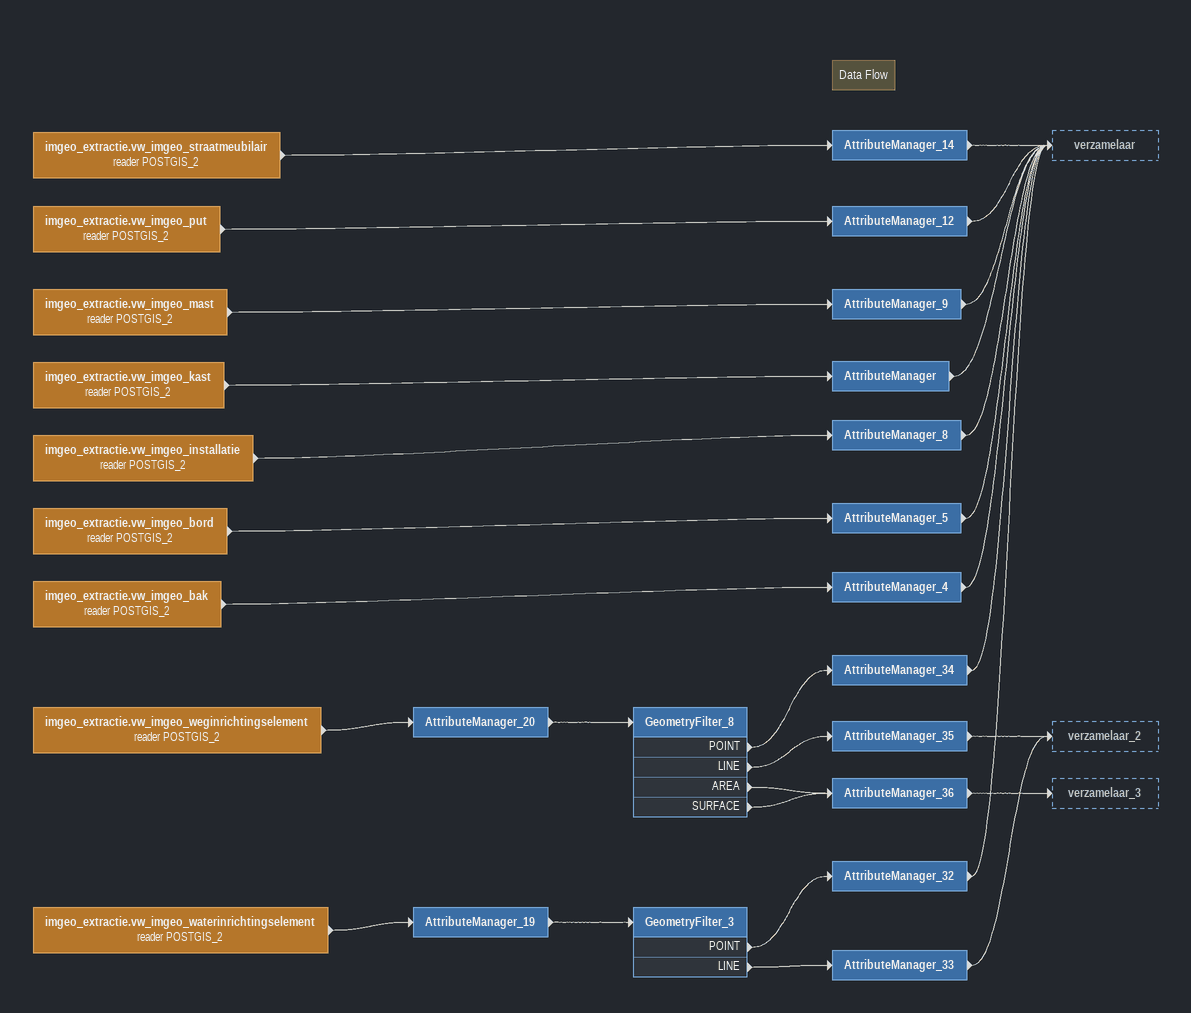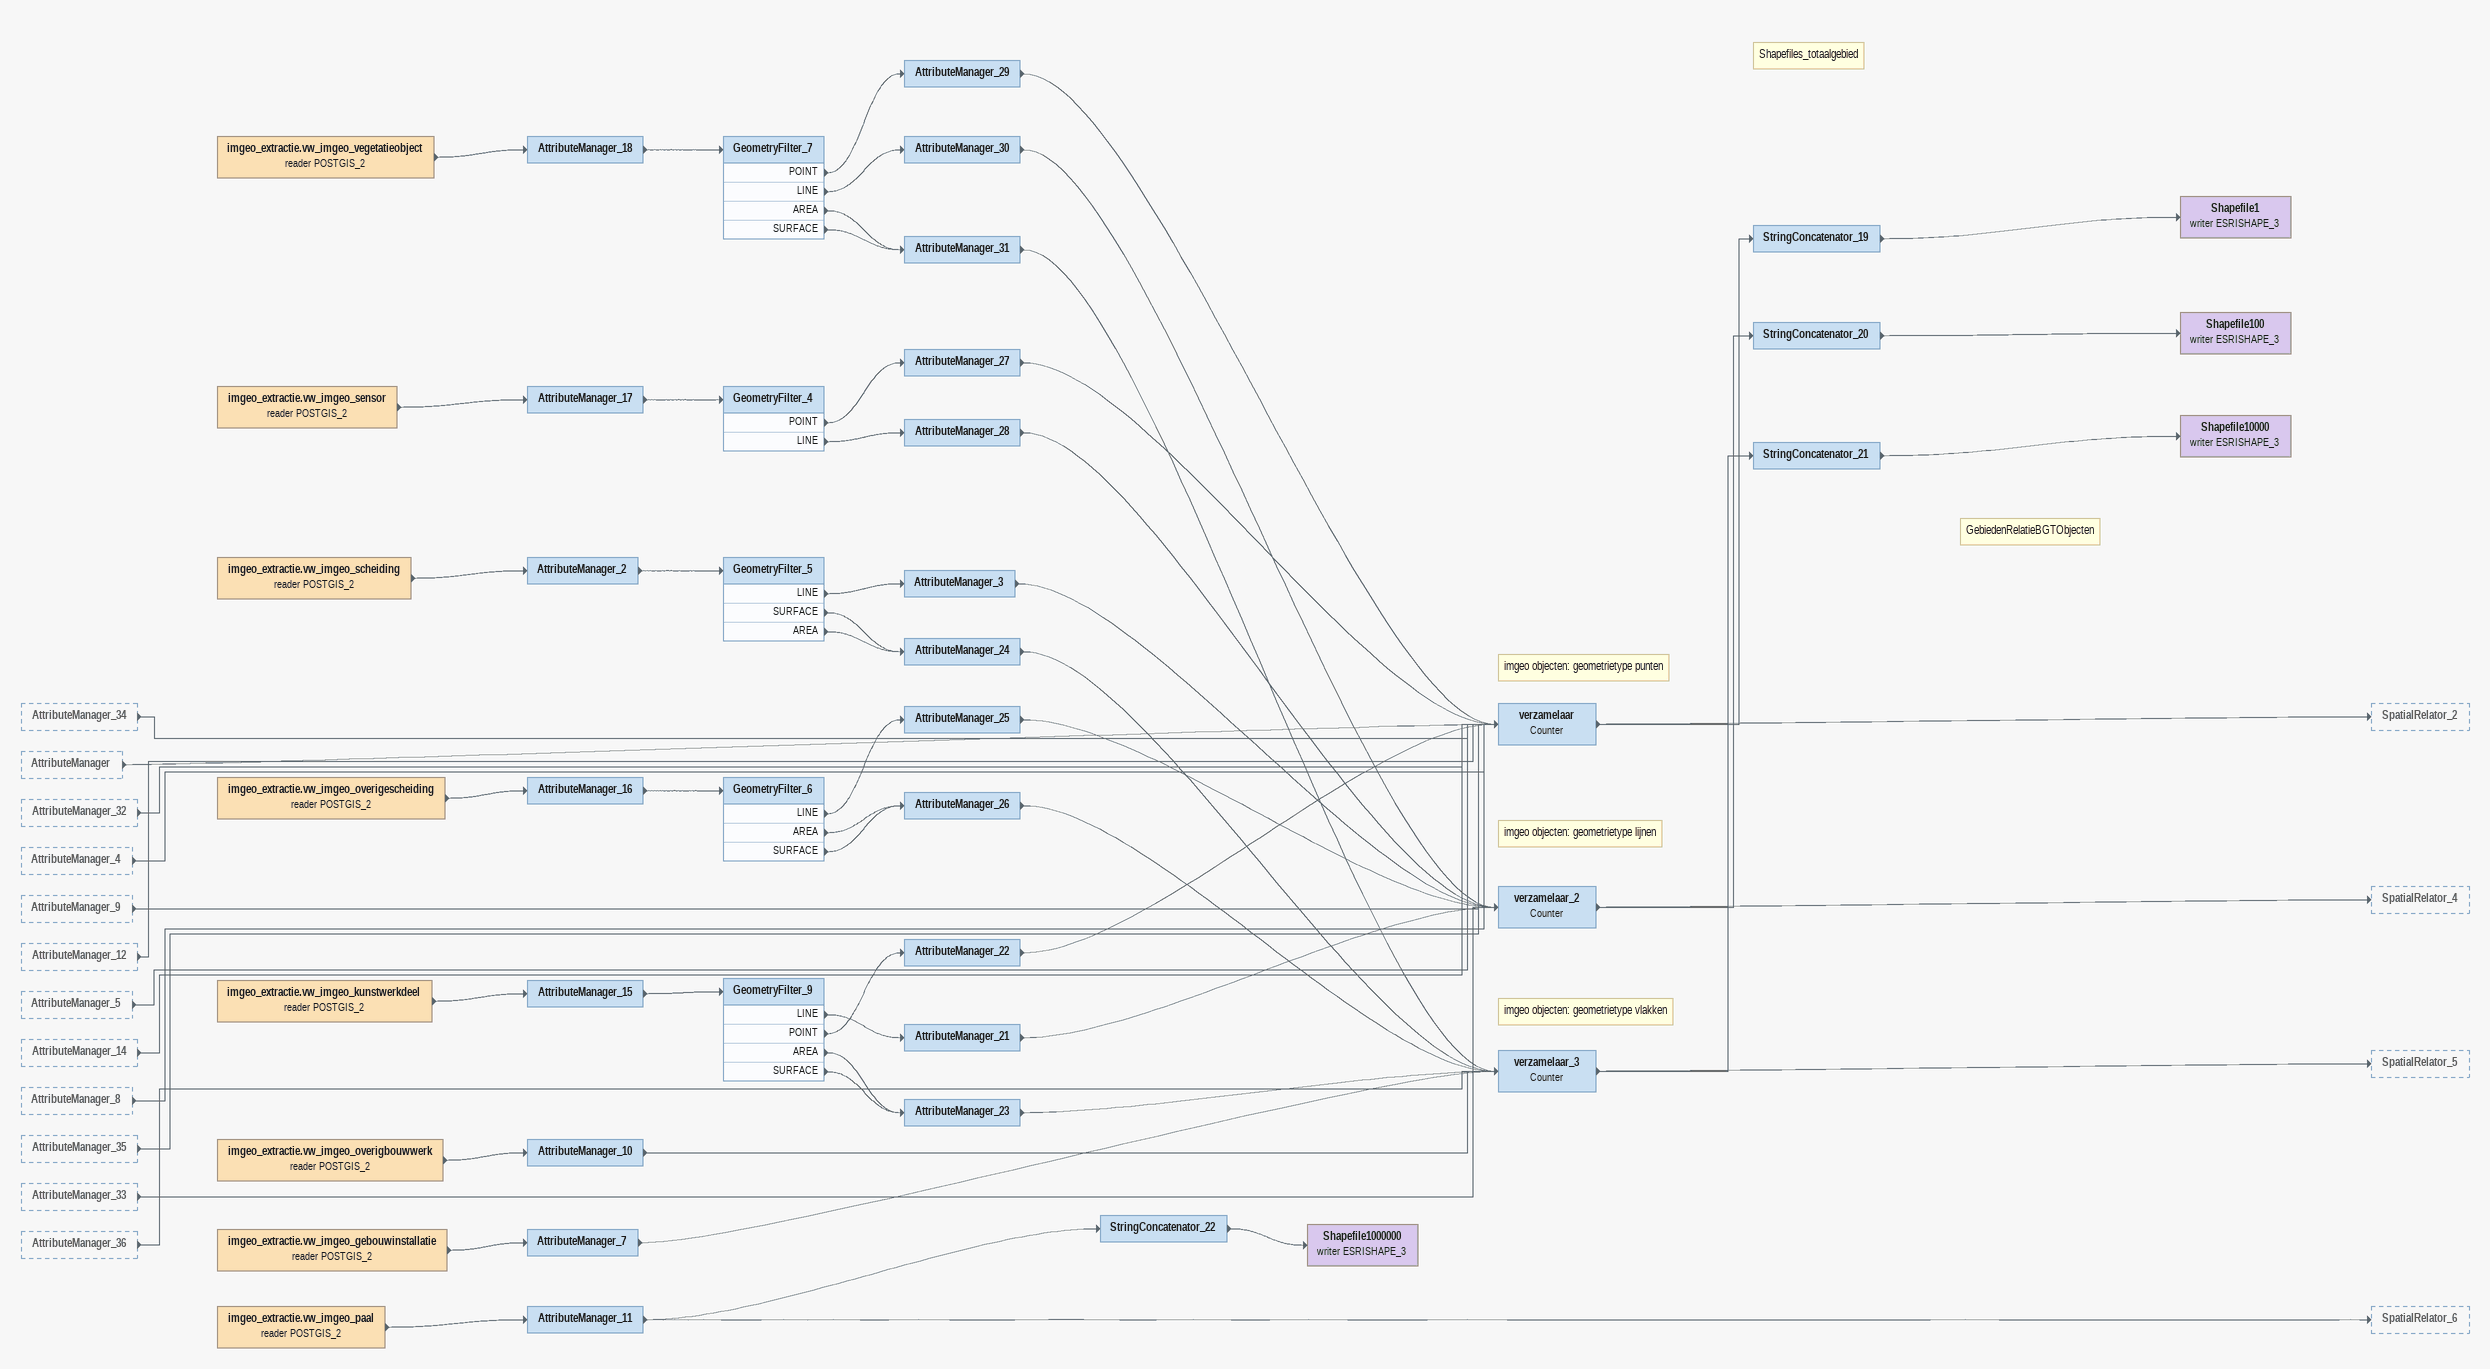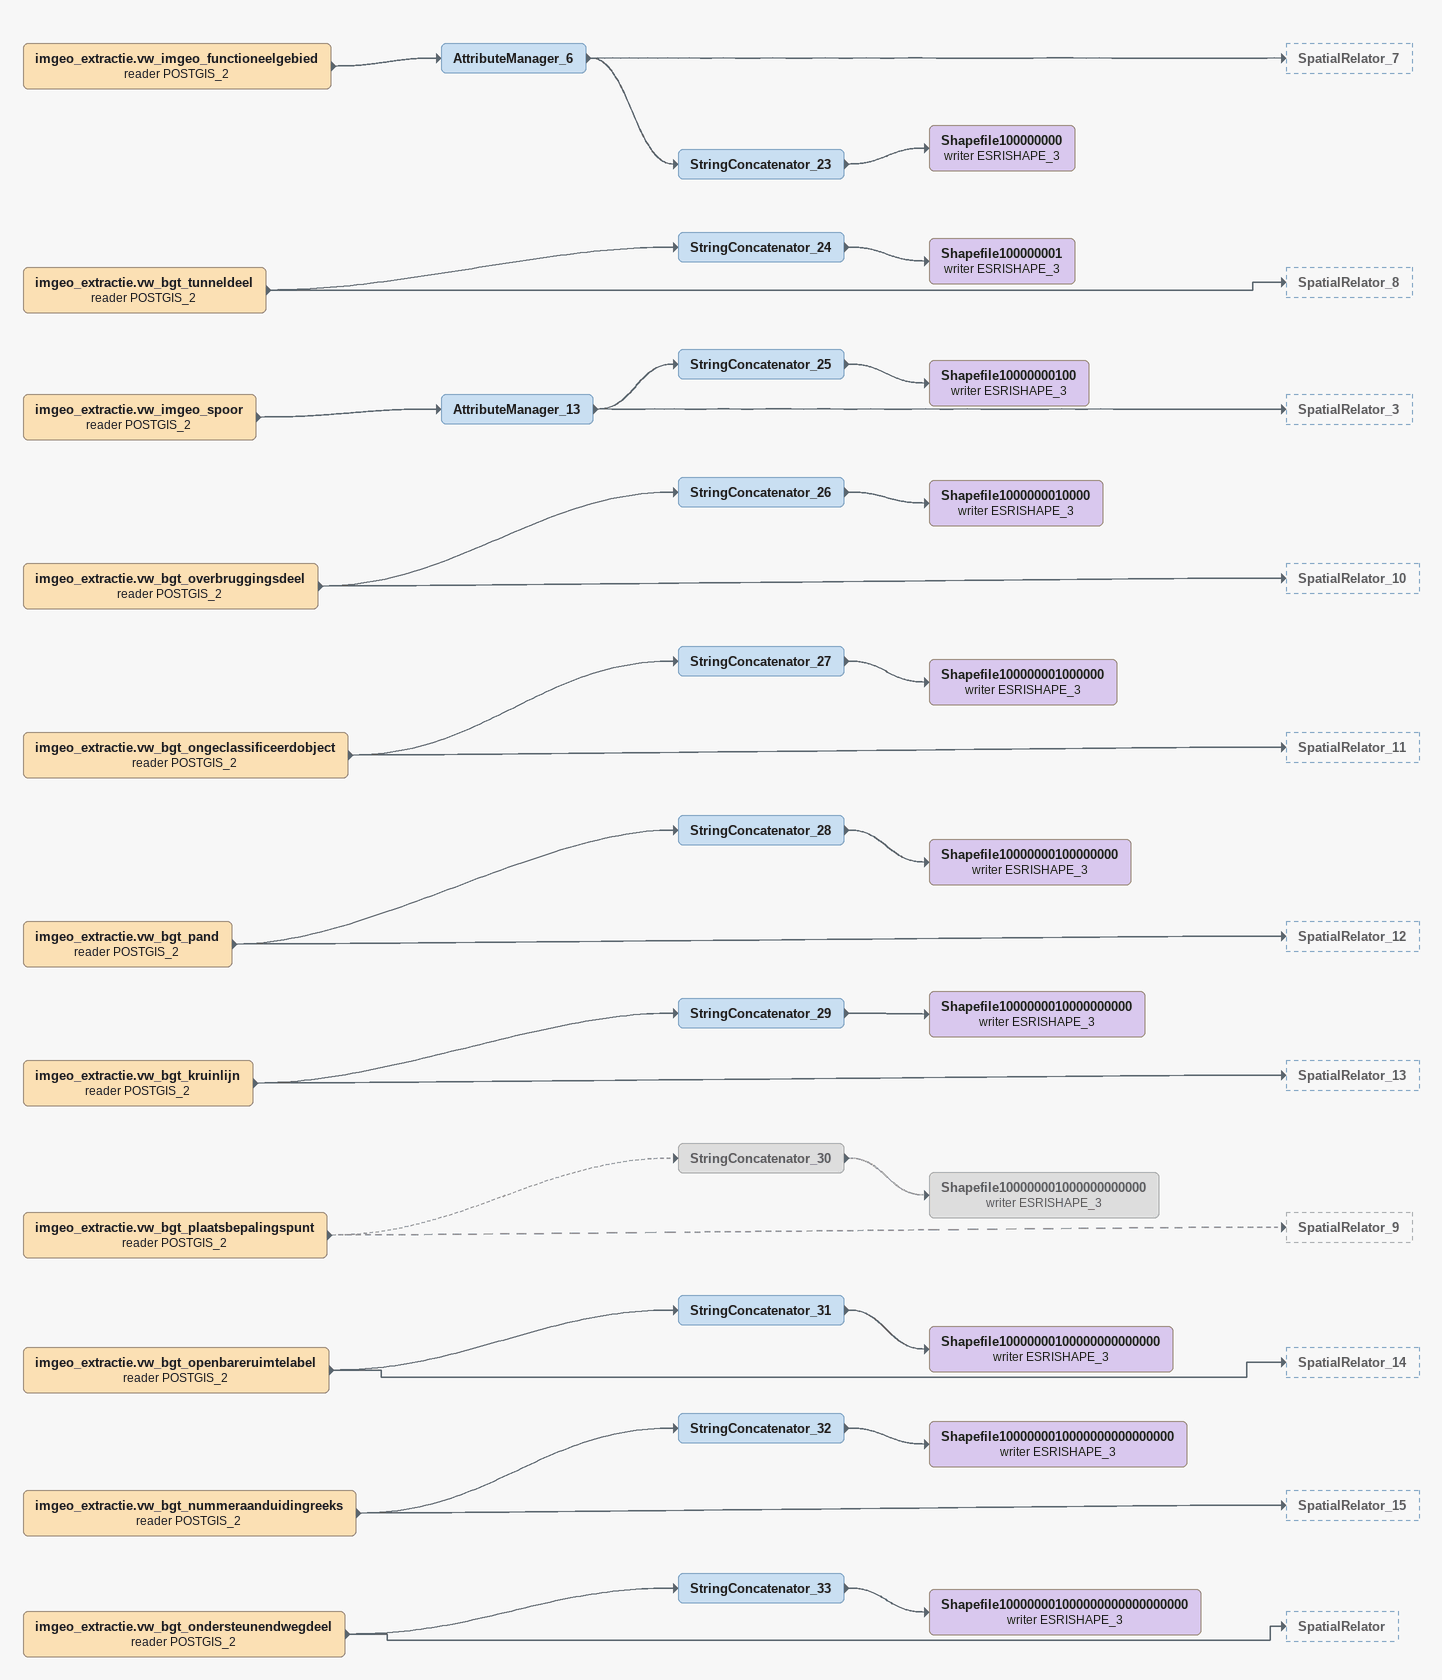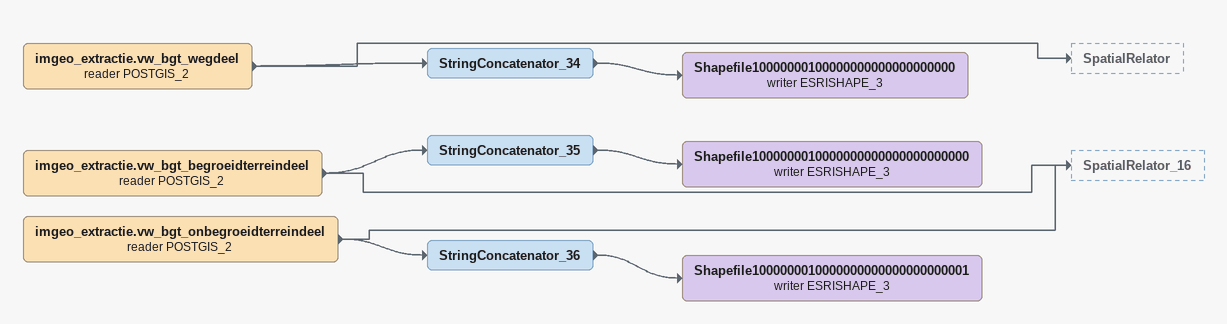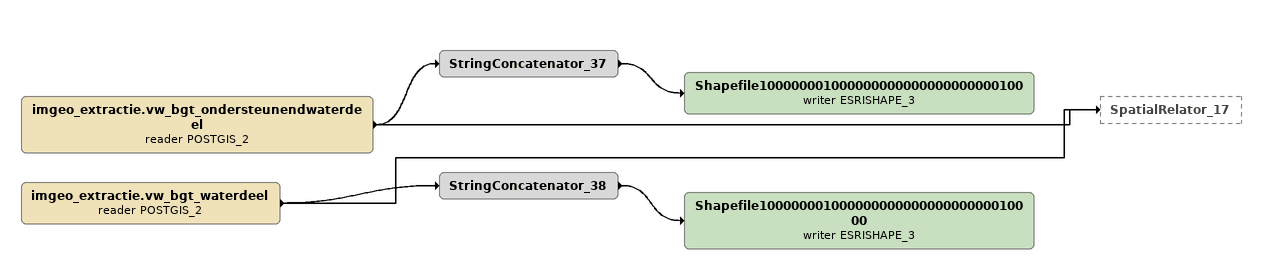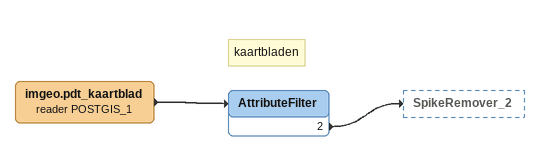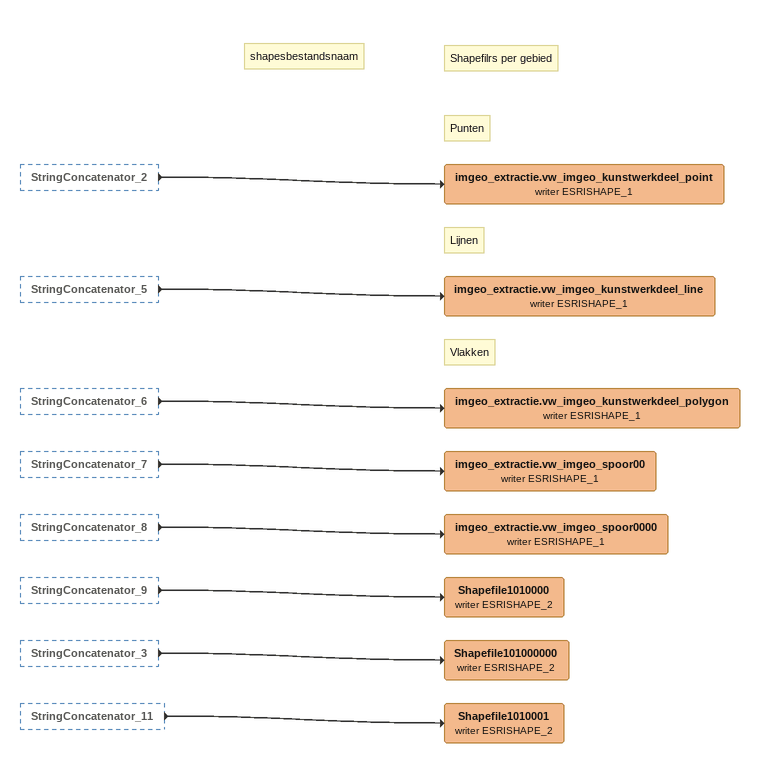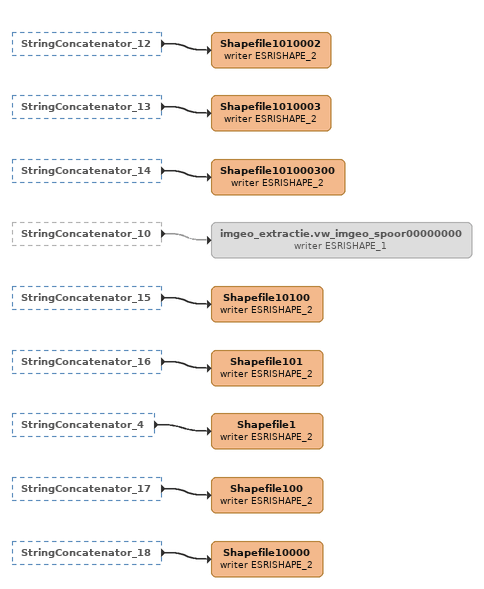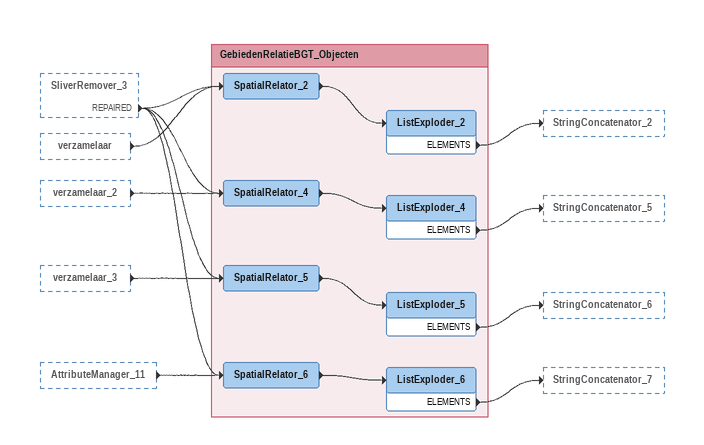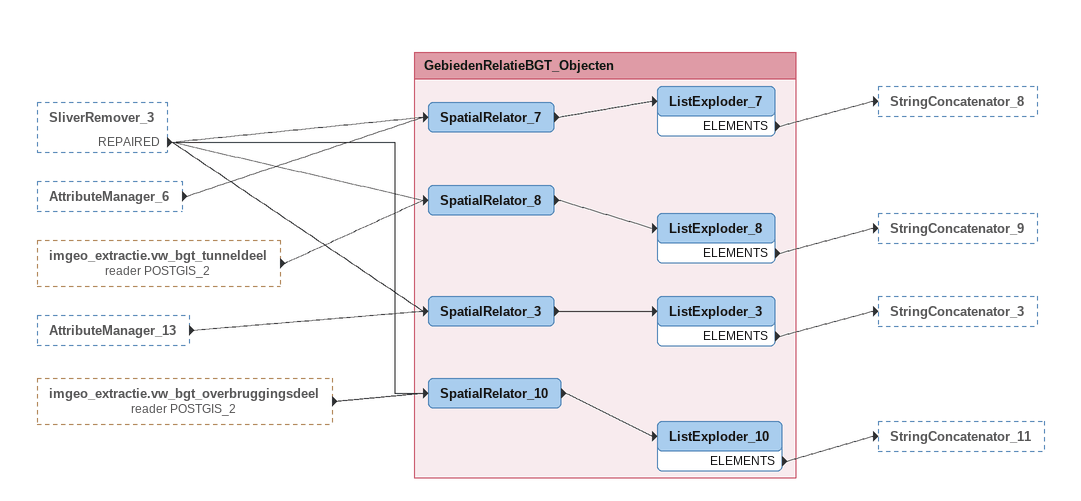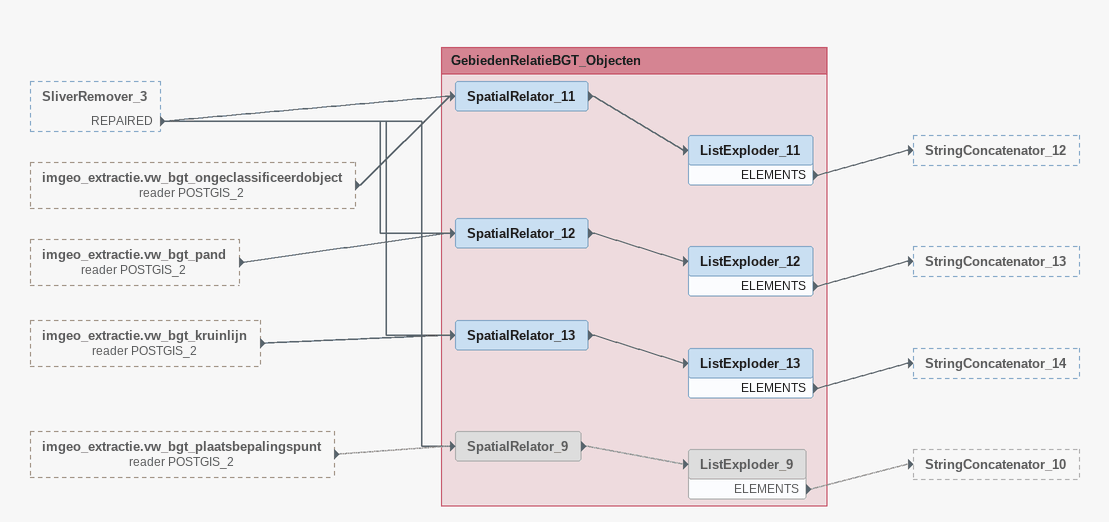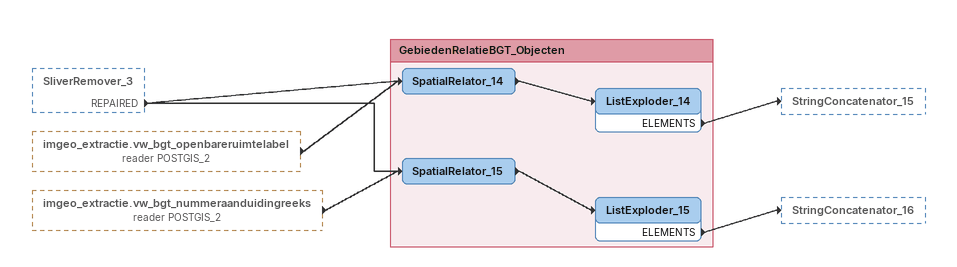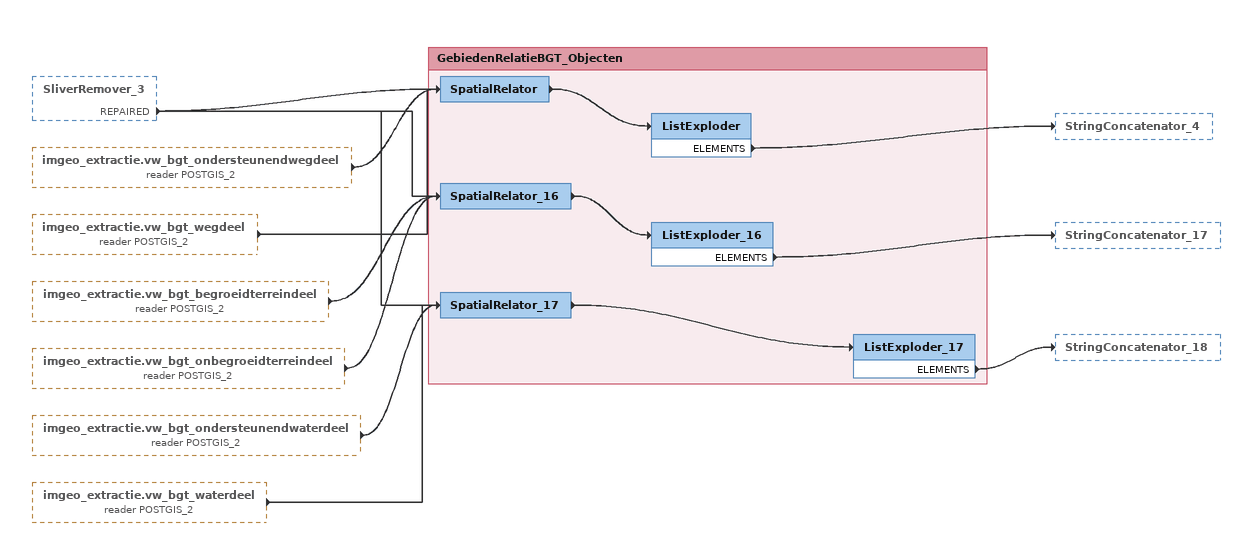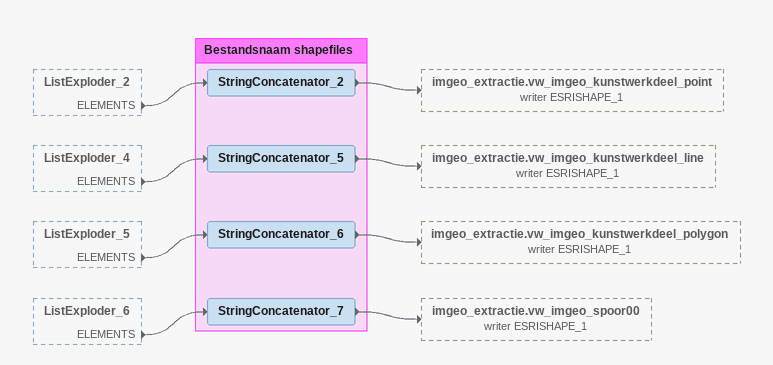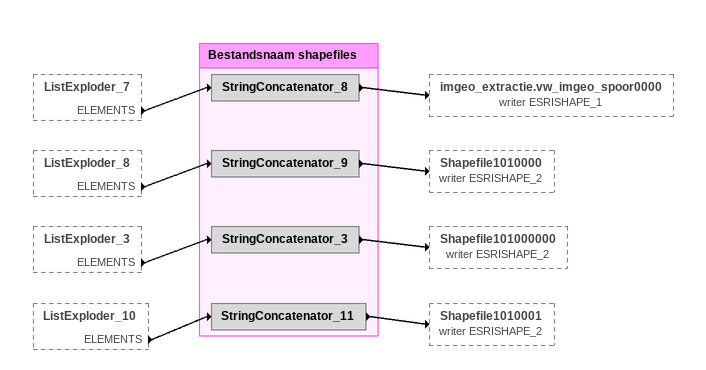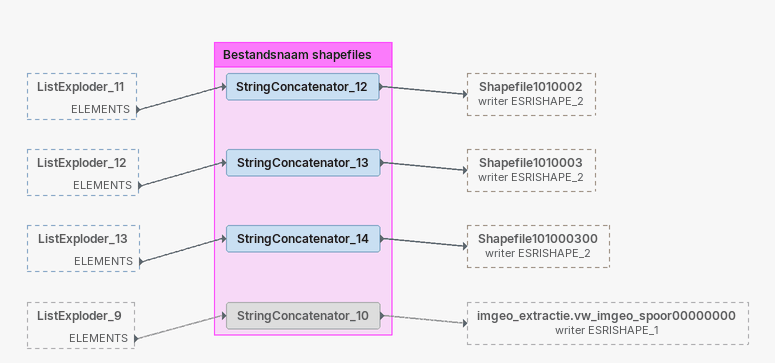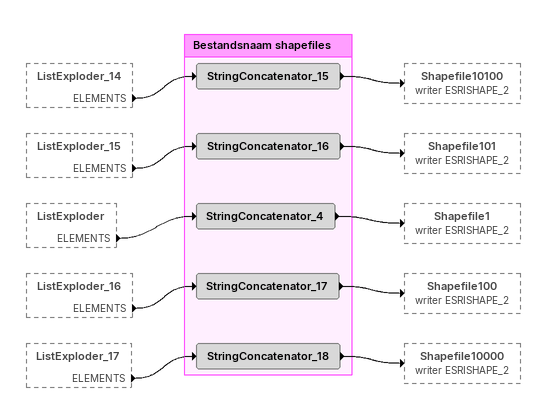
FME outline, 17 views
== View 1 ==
imgeo_extractie.vw_imgeo_straatmeubilair (reader POSTGIS_2)
    -> AttributeManager_14
Note: Data Flow
AttributeManager_14
    -> verzamelaar
imgeo_extractie.vw_imgeo_put (reader POSTGIS_2)
    -> AttributeManager_12
AttributeManager_12
    -> verzamelaar
imgeo_extractie.vw_imgeo_mast (reader POSTGIS_2)
    -> AttributeManager_9
AttributeManager_9
    -> verzamelaar
imgeo_extractie.vw_imgeo_kast (reader POSTGIS_2)
    -> AttributeManager
AttributeManager
    -> verzamelaar
imgeo_extractie.vw_imgeo_installatie (reader POSTGIS_2)
    -> AttributeManager_8
AttributeManager_8
    -> verzamelaar
imgeo_extractie.vw_imgeo_bord (reader POSTGIS_2)
    -> AttributeManager_5
AttributeManager_5
    -> verzamelaar
imgeo_extractie.vw_imgeo_bak (reader POSTGIS_2)
    -> AttributeManager_4
AttributeManager_4
    -> verzamelaar
imgeo_extractie.vw_imgeo_weginrichtingselement (reader POSTGIS_2)
    -> AttributeManager_20
AttributeManager_20
    -> GeometryFilter_8
GeometryFilter_8
    POINT -> AttributeManager_34
    LINE -> AttributeManager_35
    AREA -> AttributeManager_36
    SURFACE -> AttributeManager_36
AttributeManager_34
    -> verzamelaar
AttributeManager_35
    -> verzamelaar_2
AttributeManager_36
    -> verzamelaar_3
imgeo_extractie.vw_imgeo_waterinrichtingselement (reader POSTGIS_2)
    -> AttributeManager_19
AttributeManager_19
    -> GeometryFilter_3
GeometryFilter_3
    POINT -> AttributeManager_32
    LINE -> AttributeManager_33
AttributeManager_32
    -> verzamelaar
AttributeManager_33
    -> verzamelaar_2

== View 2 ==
AttributeManager_34 [outside]
    -> verzamelaar
AttributeManager [outside]
    -> verzamelaar
AttributeManager_32 [outside]
    -> verzamelaar
AttributeManager_4 [outside]
    -> verzamelaar
AttributeManager_9 [outside]
    -> verzamelaar
AttributeManager_12 [outside]
    -> verzamelaar
AttributeManager_5 [outside]
    -> verzamelaar
AttributeManager_14 [outside]
    -> verzamelaar
AttributeManager_8 [outside]
    -> verzamelaar
AttributeManager_35 [outside]
    -> verzamelaar_2
AttributeManager_33 [outside]
    -> verzamelaar_2
AttributeManager_36 [outside]
    -> verzamelaar_3
imgeo_extractie.vw_imgeo_vegetatieobject (reader POSTGIS_2)
    -> AttributeManager_18
AttributeManager_18
    -> GeometryFilter_7
GeometryFilter_7
    POINT -> AttributeManager_29
    LINE -> AttributeManager_30
    AREA -> AttributeManager_31
    SURFACE -> AttributeManager_31
AttributeManager_29
    -> verzamelaar
AttributeManager_30
    -> verzamelaar_2
AttributeManager_31
    -> verzamelaar_3
imgeo_extractie.vw_imgeo_sensor (reader POSTGIS_2)
    -> AttributeManager_17
AttributeManager_17
    -> GeometryFilter_4
GeometryFilter_4
    POINT -> AttributeManager_27
    LINE -> AttributeManager_28
AttributeManager_27
    -> verzamelaar
AttributeManager_28
    -> verzamelaar_2
imgeo_extractie.vw_imgeo_scheiding (reader POSTGIS_2)
    -> AttributeManager_2
AttributeManager_2
    -> GeometryFilter_5
GeometryFilter_5
    LINE -> AttributeManager_3
    SURFACE -> AttributeManager_24
    AREA -> AttributeManager_24
AttributeManager_3
    -> verzamelaar_2
AttributeManager_24
    -> verzamelaar_3
imgeo_extractie.vw_imgeo_overigescheiding (reader POSTGIS_2)
    -> AttributeManager_16
AttributeManager_16
    -> GeometryFilter_6
GeometryFilter_6
    LINE -> AttributeManager_25
    AREA -> AttributeManager_26
    SURFACE -> AttributeManager_26
AttributeManager_25
    -> verzamelaar_2
AttributeManager_26
    -> verzamelaar_3
imgeo_extractie.vw_imgeo_kunstwerkdeel (reader POSTGIS_2)
    -> AttributeManager_15
AttributeManager_15
    -> GeometryFilter_9
GeometryFilter_9
    LINE -> AttributeManager_21
    POINT -> AttributeManager_22
    AREA -> AttributeManager_23
    SURFACE -> AttributeManager_23
AttributeManager_22
    -> verzamelaar
Note: imgeo objecten: geometrietype punten
verzamelaar: Counter
    -> SpatialRelator_2
    -> StringConcatenator_19
Note: Shapefiles_totaalgebied
StringConcatenator_19
    -> Shapefile1 (writer ESRISHAPE_3)
Shapefile1 (writer ESRISHAPE_3)
AttributeManager_21
    -> verzamelaar_2
Note: imgeo objecten: geometrietype lijnen
verzamelaar_2: Counter
    -> SpatialRelator_4
    -> StringConcatenator_20
StringConcatenator_20
    -> Shapefile100 (writer ESRISHAPE_3)
Shapefile100 (writer ESRISHAPE_3)
AttributeManager_23
    -> verzamelaar_3
imgeo_extractie.vw_imgeo_overigbouwwerk (reader POSTGIS_2)
    -> AttributeManager_10
AttributeManager_10
    -> verzamelaar_3
imgeo_extractie.vw_imgeo_gebouwinstallatie (reader POSTGIS_2)
    -> AttributeManager_7
AttributeManager_7
    -> verzamelaar_3
Note: imgeo objecten: geometrietype vlakken
verzamelaar_3: Counter
    -> SpatialRelator_5
    -> StringConcatenator_21
Note: GebiedenRelatieBGTObjecten
StringConcatenator_21
    -> Shapefile10000 (writer ESRISHAPE_3)
Shapefile10000 (writer ESRISHAPE_3)
imgeo_extractie.vw_imgeo_paal (reader POSTGIS_2)
    -> AttributeManager_11
AttributeManager_11
    -> SpatialRelator_6
    -> StringConcatenator_22
StringConcatenator_22
    -> Shapefile1000000 (writer ESRISHAPE_3)
Shapefile1000000 (writer ESRISHAPE_3)

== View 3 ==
imgeo_extractie.vw_imgeo_functioneelgebied (reader POSTGIS_2)
    -> AttributeManager_6
AttributeManager_6
    -> SpatialRelator_7
    -> StringConcatenator_23
StringConcatenator_23
    -> Shapefile100000000 (writer ESRISHAPE_3)
Shapefile100000000 (writer ESRISHAPE_3)
imgeo_extractie.vw_bgt_tunneldeel (reader POSTGIS_2)
    -> StringConcatenator_24
    -> SpatialRelator_8
StringConcatenator_24
    -> Shapefile100000001 (writer ESRISHAPE_3)
Shapefile100000001 (writer ESRISHAPE_3)
imgeo_extractie.vw_imgeo_spoor (reader POSTGIS_2)
    -> AttributeManager_13
AttributeManager_13
    -> SpatialRelator_3
    -> StringConcatenator_25
StringConcatenator_25
    -> Shapefile10000000100 (writer ESRISHAPE_3)
Shapefile10000000100 (writer ESRISHAPE_3)
imgeo_extractie.vw_bgt_overbruggingsdeel (reader POSTGIS_2)
    -> StringConcatenator_26
    -> SpatialRelator_10
StringConcatenator_26
    -> Shapefile1000000010000 (writer ESRISHAPE_3)
Shapefile1000000010000 (writer ESRISHAPE_3)
imgeo_extractie.vw_bgt_ongeclassificeerdobject (reader POSTGIS_2)
    -> StringConcatenator_27
    -> SpatialRelator_11
StringConcatenator_27
    -> Shapefile100000001000000 (writer ESRISHAPE_3)
Shapefile100000001000000 (writer ESRISHAPE_3)
imgeo_extractie.vw_bgt_pand (reader POSTGIS_2)
    -> StringConcatenator_28
    -> SpatialRelator_12
StringConcatenator_28
    -> Shapefile10000000100000000 (writer ESRISHAPE_3)
Shapefile10000000100000000 (writer ESRISHAPE_3)
imgeo_extractie.vw_bgt_kruinlijn (reader POSTGIS_2)
    -> StringConcatenator_29
    -> SpatialRelator_13
StringConcatenator_29
    -> Shapefile1000000010000000000 (writer ESRISHAPE_3)
Shapefile1000000010000000000 (writer ESRISHAPE_3)
imgeo_extractie.vw_bgt_plaatsbepalingspunt (reader POSTGIS_2)
    -> StringConcatenator_30 [off]
    -> SpatialRelator_9 [off]
StringConcatenator_30 [off]
    -> Shapefile100000001000000000000 (writer ESRISHAPE_3) [off]
Shapefile100000001000000000000 (writer ESRISHAPE_3) [off]
imgeo_extractie.vw_bgt_openbareruimtelabel (reader POSTGIS_2)
    -> StringConcatenator_31
    -> SpatialRelator_14
StringConcatenator_31
    -> Shapefile10000000100000000000000 (writer ESRISHAPE_3)
Shapefile10000000100000000000000 (writer ESRISHAPE_3)
imgeo_extractie.vw_bgt_nummeraanduidingreeks (reader POSTGIS_2)
    -> StringConcatenator_32
    -> SpatialRelator_15
StringConcatenator_32
    -> Shapefile1000000010000000000000000 (writer ESRISHAPE_3)
Shapefile1000000010000000000000000 (writer ESRISHAPE_3)
imgeo_extractie.vw_bgt_ondersteunendwegdeel (reader POSTGIS_2)
    -> StringConcatenator_33
    -> SpatialRelator
StringConcatenator_33
    -> Shapefile100000001000000000000000000 (writer ESRISHAPE_3)
Shapefile100000001000000000000000000 (writer ESRISHAPE_3)

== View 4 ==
imgeo_extractie.vw_bgt_wegdeel (reader POSTGIS_2)
    -> StringConcatenator_34
    -> SpatialRelator
StringConcatenator_34
    -> Shapefile10000000100000000000000000000 (writer ESRISHAPE_3)
Shapefile10000000100000000000000000000 (writer ESRISHAPE_3)
imgeo_extractie.vw_bgt_begroeidterreindeel (reader POSTGIS_2)
    -> StringConcatenator_35
    -> SpatialRelator_16
StringConcatenator_35
    -> Shapefile1000000010000000000000000000000 (writer ESRISHAPE_3)
Shapefile1000000010000000000000000000000 (writer ESRISHAPE_3)
imgeo_extractie.vw_bgt_onbegroeidterreindeel (reader POSTGIS_2)
    -> StringConcatenator_36
    -> SpatialRelator_16
StringConcatenator_36
    -> Shapefile1000000010000000000000000000001 (writer ESRISHAPE_3)
Shapefile1000000010000000000000000000001 (writer ESRISHAPE_3)

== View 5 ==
imgeo_extractie.vw_bgt_ondersteunendwaterdeel (reader POSTGIS_2)
    -> StringConcatenator_37
    -> SpatialRelator_17
StringConcatenator_37
    -> Shapefile100000001000000000000000000000100 (writer ESRISHAPE_3)
Shapefile100000001000000000000000000000100 (writer ESRISHAPE_3)
imgeo_extractie.vw_bgt_waterdeel (reader POSTGIS_2)
    -> StringConcatenator_38
    -> SpatialRelator_17
StringConcatenator_38
    -> Shapefile10000000100000000000000000000010000 (writer ESRISHAPE_3)
Shapefile10000000100000000000000000000010000 (writer ESRISHAPE_3)

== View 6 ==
imgeo.pdt_kaartblad (reader POSTGIS_1)
    -> AttributeFilter
Note: kaartbladen
AttributeFilter
    2 -> SpikeRemover_2

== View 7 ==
StringConcatenator_2 [outside]
    -> imgeo_extractie.vw_imgeo_kunstwerkdeel_point (writer ESRISHAPE_1)
StringConcatenator_5 [outside]
    -> imgeo_extractie.vw_imgeo_kunstwerkdeel_line (writer ESRISHAPE_1)
StringConcatenator_6 [outside]
    -> imgeo_extractie.vw_imgeo_kunstwerkdeel_polygon (writer ESRISHAPE_1)
StringConcatenator_7 [outside]
    -> imgeo_extractie.vw_imgeo_spoor00 (writer ESRISHAPE_1)
StringConcatenator_8 [outside]
    -> imgeo_extractie.vw_imgeo_spoor0000 (writer ESRISHAPE_1)
StringConcatenator_9 [outside]
    -> Shapefile1010000 (writer ESRISHAPE_2)
StringConcatenator_3 [outside]
    -> Shapefile101000000 (writer ESRISHAPE_2)
StringConcatenator_11 [outside]
    -> Shapefile1010001 (writer ESRISHAPE_2)
Note: shapesbestandsnaam
Note: Shapefilrs per gebied
Note: Punten
imgeo_extractie.vw_imgeo_kunstwerkdeel_point (writer ESRISHAPE_1)
Note: Lijnen
imgeo_extractie.vw_imgeo_kunstwerkdeel_line (writer ESRISHAPE_1)
Note: Vlakken
imgeo_extractie.vw_imgeo_kunstwerkdeel_polygon (writer ESRISHAPE_1)
imgeo_extractie.vw_imgeo_spoor00 (writer ESRISHAPE_1)
imgeo_extractie.vw_imgeo_spoor0000 (writer ESRISHAPE_1)
Shapefile1010000 (writer ESRISHAPE_2)
Shapefile101000000 (writer ESRISHAPE_2)
Shapefile1010001 (writer ESRISHAPE_2)

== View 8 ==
StringConcatenator_12 [outside]
    -> Shapefile1010002 (writer ESRISHAPE_2)
StringConcatenator_13 [outside]
    -> Shapefile1010003 (writer ESRISHAPE_2)
StringConcatenator_14 [outside]
    -> Shapefile101000300 (writer ESRISHAPE_2)
StringConcatenator_10 [outside]
    -> imgeo_extractie.vw_imgeo_spoor00000000 (writer ESRISHAPE_1) [off]
StringConcatenator_15 [outside]
    -> Shapefile10100 (writer ESRISHAPE_2)
StringConcatenator_16 [outside]
    -> Shapefile101 (writer ESRISHAPE_2)
StringConcatenator_4 [outside]
    -> Shapefile1 (writer ESRISHAPE_2)
StringConcatenator_17 [outside]
    -> Shapefile100 (writer ESRISHAPE_2)
StringConcatenator_18 [outside]
    -> Shapefile10000 (writer ESRISHAPE_2)
Shapefile1010002 (writer ESRISHAPE_2)
Shapefile1010003 (writer ESRISHAPE_2)
Shapefile101000300 (writer ESRISHAPE_2)
imgeo_extractie.vw_imgeo_spoor00000000 (writer ESRISHAPE_1) [off]
Shapefile10100 (writer ESRISHAPE_2)
Shapefile101 (writer ESRISHAPE_2)
Shapefile1 (writer ESRISHAPE_2)
Shapefile100 (writer ESRISHAPE_2)
Shapefile10000 (writer ESRISHAPE_2)

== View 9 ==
SliverRemover_3 [outside]
    REPAIRED -> SpatialRelator_2
    REPAIRED -> SpatialRelator_4
    REPAIRED -> SpatialRelator_5
    REPAIRED -> SpatialRelator_6
verzamelaar [outside]
    -> SpatialRelator_2
verzamelaar_2 [outside]
    -> SpatialRelator_4
verzamelaar_3 [outside]
    -> SpatialRelator_5
AttributeManager_11 [outside]
    -> SpatialRelator_6

Bookmark: GebiedenRelatieBGT_Objecten
SpatialRelator_2
    -> ListExploder_2
ListExploder_2
    ELEMENTS -> StringConcatenator_2
SpatialRelator_4
    -> ListExploder_4
ListExploder_4
    ELEMENTS -> StringConcatenator_5
SpatialRelator_5
    -> ListExploder_5
ListExploder_5
    ELEMENTS -> StringConcatenator_6
SpatialRelator_6
    -> ListExploder_6
ListExploder_6
    ELEMENTS -> StringConcatenator_7

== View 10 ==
SliverRemover_3 [outside]
    REPAIRED -> SpatialRelator_3
    REPAIRED -> SpatialRelator_7
    REPAIRED -> SpatialRelator_8
    REPAIRED -> SpatialRelator_10
AttributeManager_6 [outside]
    -> SpatialRelator_7
imgeo_extractie.vw_bgt_tunneldeel (reader POSTGIS_2) [outside]
    -> SpatialRelator_8
AttributeManager_13 [outside]
    -> SpatialRelator_3
imgeo_extractie.vw_bgt_overbruggingsdeel (reader POSTGIS_2) [outside]
    -> SpatialRelator_10

Bookmark: GebiedenRelatieBGT_Objecten
SpatialRelator_7
    -> ListExploder_7
ListExploder_7
    ELEMENTS -> StringConcatenator_8
SpatialRelator_8
    -> ListExploder_8
ListExploder_8
    ELEMENTS -> StringConcatenator_9
SpatialRelator_3
    -> ListExploder_3
ListExploder_3
    ELEMENTS -> StringConcatenator_3
SpatialRelator_10
    -> ListExploder_10
ListExploder_10
    ELEMENTS -> StringConcatenator_11

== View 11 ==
SliverRemover_3 [outside]
    REPAIRED -> SpatialRelator_9
    REPAIRED -> SpatialRelator_11
    REPAIRED -> SpatialRelator_12
    REPAIRED -> SpatialRelator_13
imgeo_extractie.vw_bgt_ongeclassificeerdobject (reader POSTGIS_2) [outside]
    -> SpatialRelator_11
imgeo_extractie.vw_bgt_pand (reader POSTGIS_2) [outside]
    -> SpatialRelator_12
imgeo_extractie.vw_bgt_kruinlijn (reader POSTGIS_2) [outside]
    -> SpatialRelator_13
imgeo_extractie.vw_bgt_plaatsbepalingspunt (reader POSTGIS_2) [outside]
    -> SpatialRelator_9 [off]

Bookmark: GebiedenRelatieBGT_Objecten
SpatialRelator_11
    -> ListExploder_11
ListExploder_11
    ELEMENTS -> StringConcatenator_12
SpatialRelator_12
    -> ListExploder_12
ListExploder_12
    ELEMENTS -> StringConcatenator_13
SpatialRelator_13
    -> ListExploder_13
ListExploder_13
    ELEMENTS -> StringConcatenator_14
SpatialRelator_9 [off]
    -> ListExploder_9 [off]
ListExploder_9 [off]
    ELEMENTS -> StringConcatenator_10 [off]

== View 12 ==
SliverRemover_3 [outside]
    REPAIRED -> SpatialRelator_14
    REPAIRED -> SpatialRelator_15
imgeo_extractie.vw_bgt_openbareruimtelabel (reader POSTGIS_2) [outside]
    -> SpatialRelator_14
imgeo_extractie.vw_bgt_nummeraanduidingreeks (reader POSTGIS_2) [outside]
    -> SpatialRelator_15

Bookmark: GebiedenRelatieBGT_Objecten
SpatialRelator_14
    -> ListExploder_14
ListExploder_14
    ELEMENTS -> StringConcatenator_15
SpatialRelator_15
    -> ListExploder_15
ListExploder_15
    ELEMENTS -> StringConcatenator_16

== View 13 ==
SliverRemover_3 [outside]
    REPAIRED -> SpatialRelator_16
    REPAIRED -> SpatialRelator_17
    REPAIRED -> SpatialRelator
imgeo_extractie.vw_bgt_ondersteunendwegdeel (reader POSTGIS_2) [outside]
    -> SpatialRelator
imgeo_extractie.vw_bgt_wegdeel (reader POSTGIS_2) [outside]
    -> SpatialRelator
imgeo_extractie.vw_bgt_begroeidterreindeel (reader POSTGIS_2) [outside]
    -> SpatialRelator_16
imgeo_extractie.vw_bgt_onbegroeidterreindeel (reader POSTGIS_2) [outside]
    -> SpatialRelator_16
imgeo_extractie.vw_bgt_ondersteunendwaterdeel (reader POSTGIS_2) [outside]
    -> SpatialRelator_17
imgeo_extractie.vw_bgt_waterdeel (reader POSTGIS_2) [outside]
    -> SpatialRelator_17

Bookmark: GebiedenRelatieBGT_Objecten
SpatialRelator
    -> ListExploder
ListExploder
    ELEMENTS -> StringConcatenator_4
SpatialRelator_16
    -> ListExploder_16
ListExploder_16
    ELEMENTS -> StringConcatenator_17
SpatialRelator_17
    -> ListExploder_17
ListExploder_17
    ELEMENTS -> StringConcatenator_18

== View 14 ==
ListExploder_2 [outside]
    ELEMENTS -> StringConcatenator_2
ListExploder_4 [outside]
    ELEMENTS -> StringConcatenator_5
ListExploder_5 [outside]
    ELEMENTS -> StringConcatenator_6
ListExploder_6 [outside]
    ELEMENTS -> StringConcatenator_7

Bookmark: Bestandsnaam shapefiles
StringConcatenator_2
    -> imgeo_extractie.vw_imgeo_kunstwerkdeel_point (writer ESRISHAPE_1)
StringConcatenator_5
    -> imgeo_extractie.vw_imgeo_kunstwerkdeel_line (writer ESRISHAPE_1)
StringConcatenator_6
    -> imgeo_extractie.vw_imgeo_kunstwerkdeel_polygon (writer ESRISHAPE_1)
StringConcatenator_7
    -> imgeo_extractie.vw_imgeo_spoor00 (writer ESRISHAPE_1)

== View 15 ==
ListExploder_7 [outside]
    ELEMENTS -> StringConcatenator_8
ListExploder_8 [outside]
    ELEMENTS -> StringConcatenator_9
ListExploder_3 [outside]
    ELEMENTS -> StringConcatenator_3
ListExploder_10 [outside]
    ELEMENTS -> StringConcatenator_11

Bookmark: Bestandsnaam shapefiles
StringConcatenator_8
    -> imgeo_extractie.vw_imgeo_spoor0000 (writer ESRISHAPE_1)
StringConcatenator_9
    -> Shapefile1010000 (writer ESRISHAPE_2)
StringConcatenator_3
    -> Shapefile101000000 (writer ESRISHAPE_2)
StringConcatenator_11
    -> Shapefile1010001 (writer ESRISHAPE_2)

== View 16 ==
ListExploder_11 [outside]
    ELEMENTS -> StringConcatenator_12
ListExploder_12 [outside]
    ELEMENTS -> StringConcatenator_13
ListExploder_13 [outside]
    ELEMENTS -> StringConcatenator_14
ListExploder_9 [outside]
    ELEMENTS -> StringConcatenator_10 [off]

Bookmark: Bestandsnaam shapefiles
StringConcatenator_12
    -> Shapefile1010002 (writer ESRISHAPE_2)
StringConcatenator_13
    -> Shapefile1010003 (writer ESRISHAPE_2)
StringConcatenator_14
    -> Shapefile101000300 (writer ESRISHAPE_2)
StringConcatenator_10 [off]
    -> imgeo_extractie.vw_imgeo_spoor00000000 (writer ESRISHAPE_1) [off]

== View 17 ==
ListExploder_14 [outside]
    ELEMENTS -> StringConcatenator_15
ListExploder_15 [outside]
    ELEMENTS -> StringConcatenator_16
ListExploder [outside]
    ELEMENTS -> StringConcatenator_4
ListExploder_16 [outside]
    ELEMENTS -> StringConcatenator_17
ListExploder_17 [outside]
    ELEMENTS -> StringConcatenator_18

Bookmark: Bestandsnaam shapefiles
StringConcatenator_15
    -> Shapefile10100 (writer ESRISHAPE_2)
StringConcatenator_16
    -> Shapefile101 (writer ESRISHAPE_2)
StringConcatenator_4
    -> Shapefile1 (writer ESRISHAPE_2)
StringConcatenator_17
    -> Shapefile100 (writer ESRISHAPE_2)
StringConcatenator_18
    -> Shapefile10000 (writer ESRISHAPE_2)
